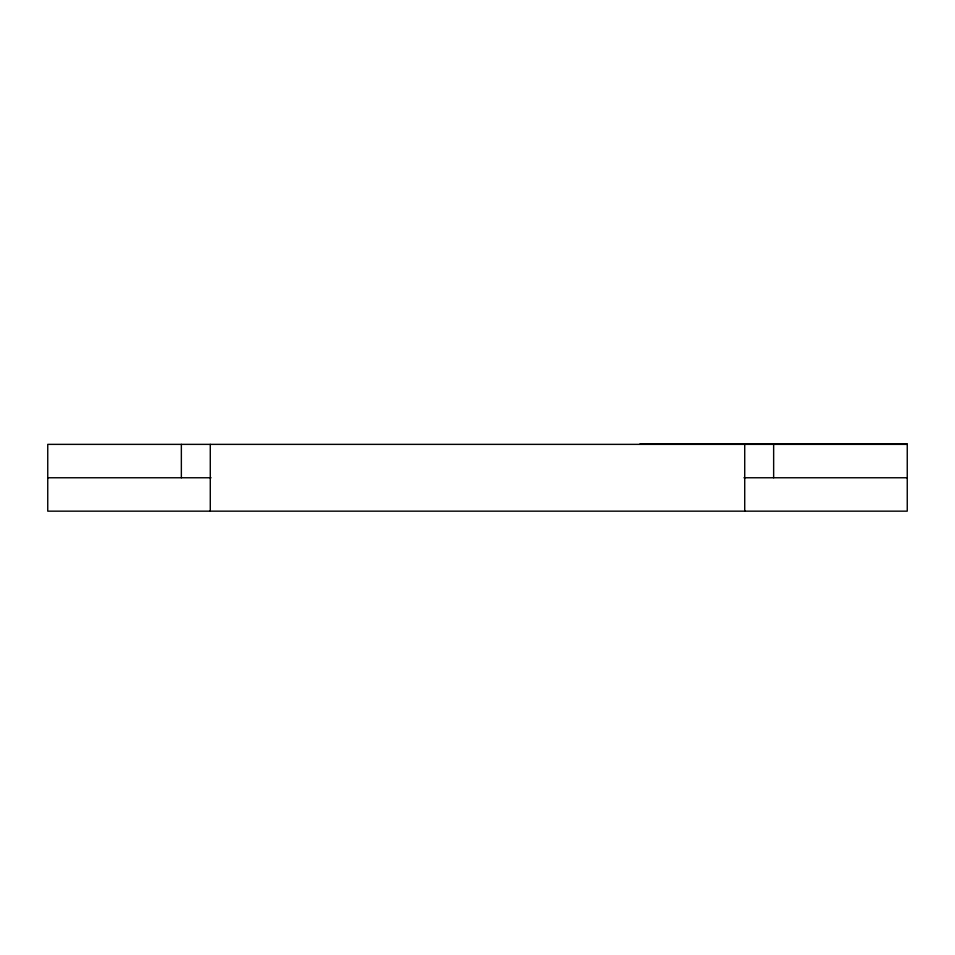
<?xml version="1.0" encoding="UTF-8"?>
<svg xmlns="http://www.w3.org/2000/svg" width="955" height="955" viewBox="0 0 955 955"><rect width="100%" height="100%" fill="white"/><g stroke="black" fill="none" stroke-linecap="round" stroke-linejoin="round"><path stroke-width="1.43" d="M640.029 443.836L907.25 443.836L907.25 511.164L47.75 511.164L47.75 444.362L907.25 444.362M47.75 477.763L211.043 477.763M743.957 477.763L907.25 477.763M773.646 443.836L773.646 477.763M744.721 444.362L744.721 511.164M210.279 444.362L210.279 511.164M181.355 444.362L181.355 477.763"/></g></svg>
